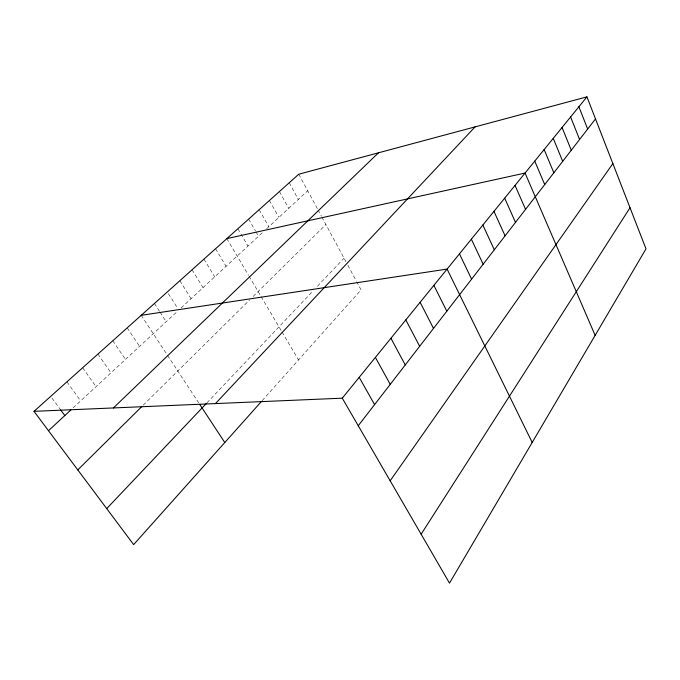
<?xml version="1.0" encoding="UTF-8"?>
<svg xmlns="http://www.w3.org/2000/svg" width="680" height="680" viewBox="0 0 680 680"><rect width="100%" height="100%" fill="white"/><g stroke="black" fill="none" stroke-linecap="round" stroke-linejoin="round"><path stroke-width="0.51" stroke-dasharray="3.4 2.55" d="M262.149 400.681L361.097 289.841L356.881 282.013M206.958 402.832L313.149 290.793M317.424 286.272L344.046 258.188M143.2 405.203L249.62 299.957M253.164 296.454L325.899 224.519M73.109 407.889L177.335 311.423M181.118 307.921L262.939 232.186M266.62 228.777L307.708 190.748M51.952 398.021L59.908 408.892M66.946 381.828L80.656 400.911M82.679 367.736L96.041 386.673M97.954 354.059L110.968 372.852M112.786 340.774L125.477 359.423M127.194 327.862L139.57 346.375M141.202 315.325L166.999 354.577M167.543 355.411L198.654 402.764M154.428 303.475L159.477 311.296M160.038 312.162L166.218 321.716M168.394 293.675L177.718 308.329M179.834 280.729L191.089 298.69M192.049 269.79L203.048 287.623M203.949 259.131L214.71 276.828M215.543 248.744L226.075 266.313M226.856 238.612L248.531 275.298M249.067 276.207L260.635 295.8M261.146 296.65L281.512 331.135M282.022 331.993L298.528 359.933M237.889 228.735L247.971 246.041M248.65 219.096L255.408 230.843M255.926 231.752L258.527 236.275M259.165 209.686L268.829 226.737M269.416 200.498L278.894 217.421M279.438 191.522L288.719 208.327M289.221 182.758L298.325 199.435M298.784 174.199L317.569 209.057M318.036 209.924L321.402 216.172M321.903 217.099L345.958 261.749M347.871 265.302L356.413 281.137"/><path stroke-width="1.02" d="M421.132 534.216L630.02 207.723M390.167 480.785L612.858 163.582M358.25 425.731L595.501 118.906M342.278 398.174L586.933 96.858L646 248.854L449.497 583.142L342.278 398.174L34 411.332L133.645 544.612L261.451 401.464M215.458 403.589L475.082 126.88M106.718 508.598L206.261 403.572M77.784 469.897L141.746 406.649M113.432 407.94L378.488 152.805M48.475 430.695L70.847 409.989M34 411.332L298.784 174.199L586.933 96.858M226.856 238.612L525.062 173.06L595.144 335.376M141.202 315.325L447.091 269.084L532.193 442.467M60.528 409.725L64.812 415.574M199.801 404.498L224.782 442.527M359.201 377.341L374.587 404.608M375.394 357.391L390.243 384.361M390.923 338.266L405.254 364.947M405.824 319.914L419.662 346.307M420.129 302.294L433.508 328.406M433.874 285.362L446.819 311.185M459.45 253.861L471.606 279.131M471.367 239.19L483.157 264.188M482.86 225.037L494.309 249.773M493.96 211.369L505.087 235.841M504.679 198.16L515.491 222.377M515.04 185.402L525.555 209.363M534.752 161.118L544.722 184.577M544.144 149.557L553.851 172.771M553.24 138.355L562.7 161.33M562.054 127.5L571.277 150.237M570.596 116.977L579.59 139.476M578.884 106.76L587.664 129.038"/></g></svg>
